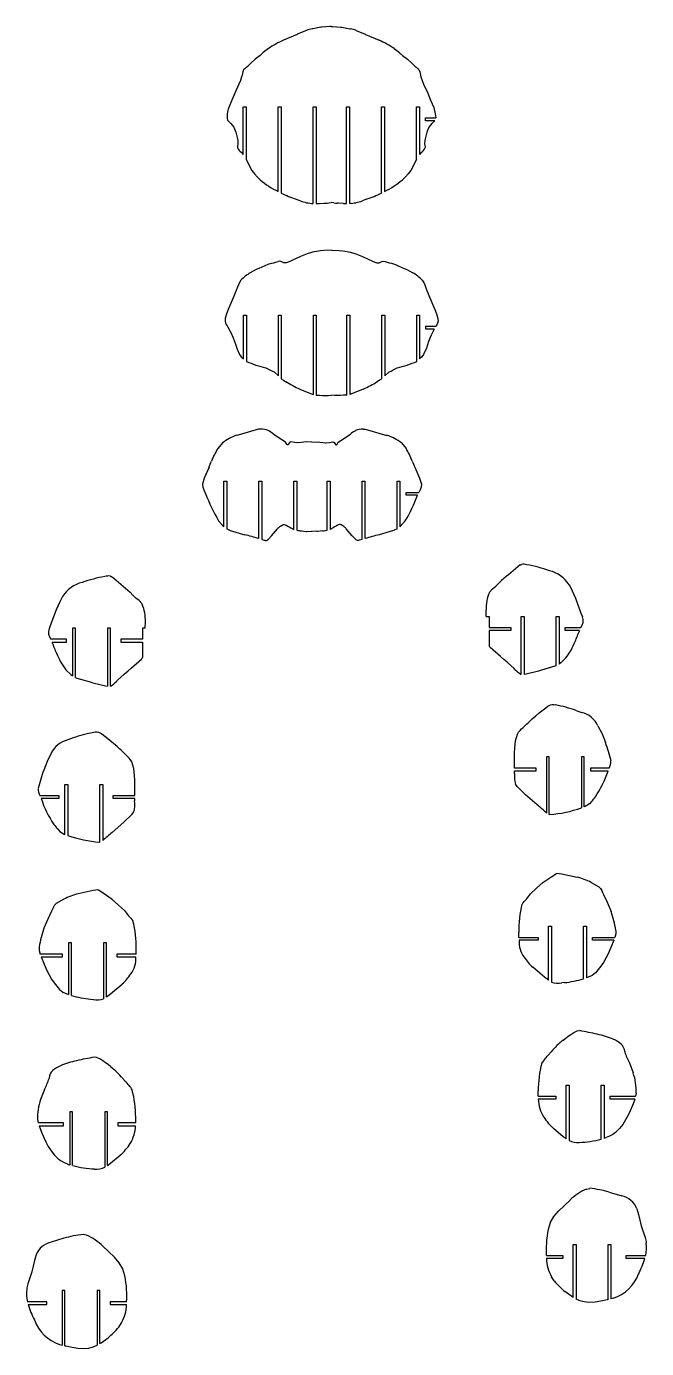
# Model space of a CAD drawing. Extents: x 1980 to 7619, y -7122 to 8570.
# Drawn here: x 2469 to 3319, y -5168 to -3354 of the extents above; entities that cross this region are included whole.
import ezdxf

# ---------------------------------------------------------------- set-up
doc = ezdxf.new("R2010")
doc.units = 0

msp = doc.modelspace()

# ---------------------------------------------------------------- linework, layer by layer
at = {"color": 7, "linetype": 'Continuous'}
for p, q in [((2872.5, -3355.3), (2861.4, -3357.3)), ((2873.7, -3355.2), (2872.5, -3355.3)), ((2884.7, -3354.5), (2873.7, -3355.2)), ((2886.8, -3354.2), (2884.7, -3354.5)), ((2886.8, -3354.2), (2888.8, -3354.5)), ((2888.8, -3354.5), (2899.8, -3355.2)), ((2899.8, -3355.2), (2901.1, -3355.3)), ((2901.1, -3355.3), (2912.2, -3357.3)), ((2840, -3365.1), (2821.3, -3373.1)), ((2840.1, -3365), (2840, -3365.1)), ((2852.6, -3359.7), (2840.1, -3365)), ((2861.4, -3357.3), (2860.5, -3357.5)), ((2912.2, -3357.3), (2913.1, -3357.5)), ((2921, -3359.7), (2933.4, -3365)), ((2933.4, -3365), (2933.5, -3365.1)), ((2933.5, -3365.1), (2952.3, -3373.1)), ((2800.4, -3384.7), (2793.2, -3390.1)), ((2800.5, -3384.6), (2800.4, -3384.7)), ((2973.1, -3384.6), (2973.2, -3384.7)), ((2973.2, -3384.7), (2980.3, -3390.1)), ((2776.2, -3404.8), (2772.1, -3408.9)), ((2997.3, -3404.8), (3001.4, -3408.9)), ((2754.5, -3445.9), (2750.5, -3455.5)), ((2760.1, -3433.2), (2754.5, -3445.9)), ((3013.4, -3433.2), (3019, -3445.9)), ((3019, -3445.9), (3023, -3455.5)), ((2750.5, -3455.5), (2746.1, -3465.5)), ((2765.9, -3464.4), (2769.9, -3464.4)), ((2765.9, -3530.1), (2765.9, -3464.4)), ((2769.9, -3464.4), (2769.9, -3536.7)), ((2813.9, -3464.4), (2817.9, -3464.4)), ((2813.9, -3580.7), (2813.9, -3464.4)), ((2817.9, -3464.4), (2817.9, -3582.9)), ((2861.9, -3464.4), (2865.9, -3464.4)), ((2861.9, -3597.2), (2861.9, -3464.4)), ((2865.9, -3464.4), (2865.9, -3597.4)), ((2907.7, -3464.4), (2911.7, -3464.4)), ((2907.7, -3597.4), (2907.7, -3464.4)), ((2911.7, -3464.4), (2911.7, -3597.2)), ((2955.7, -3464.4), (2959.7, -3464.4)), ((2955.7, -3582.9), (2955.7, -3464.4)), ((2959.7, -3464.4), (2959.7, -3580.7)), ((3003.7, -3536.7), (3003.7, -3464.4)), ((3003.7, -3464.4), (3007.7, -3464.4)), ((3007.7, -3464.4), (3007.7, -3530.1)), ((3023, -3455.5), (3027.4, -3465.5)), ((3016.2, -3479.7), (3030, -3479.7)), ((3016.2, -3483.7), (3016.2, -3479.7)), ((3028.8, -3483.7), (3016.2, -3483.7)), ((2763.3, -3526.8), (2765.9, -3530.1)), ((3010.3, -3526.8), (3007.7, -3530.1)), ((2838.7, -3591.4), (2842.2, -3592.7)), ((2934.9, -3591.4), (2931.3, -3592.7)), ((2859.6, -3597), (2861.9, -3597.2)), ((2869.9, -3597.2), (2877, -3596.6)), ((2877, -3596.6), (2878.9, -3596.6)), ((2883.5, -3596.4), (2886.8, -3596)), ((2890.1, -3596.4), (2886.8, -3596)), ((2896.5, -3596.6), (2894.7, -3596.6)), ((2903.6, -3597.2), (2896.5, -3596.6)), ((2913.9, -3597), (2911.7, -3597.2)), ((2861, -3664.1), (2853.8, -3666.4)), ((2871.8, -3662.3), (2861, -3664.1)), ((2876.7, -3661.5), (2871.8, -3662.3)), ((2887.1, -3661.4), (2876.7, -3661.5)), ((2887.1, -3661.4), (2897.5, -3661.5)), ((2897.5, -3661.5), (2902.4, -3662.3)), ((2902.4, -3662.3), (2913.2, -3664.1)), ((2913.2, -3664.1), (2920.4, -3666.4)), ((2802, -3679.8), (2799.5, -3681)), ((2816.1, -3676.5), (2813.7, -3676.9)), ((2830.8, -3676.3), (2827.7, -3677.5)), ((2844.7, -3669.9), (2830.8, -3676.3)), ((2853.8, -3666.4), (2844.7, -3669.9)), ((2920.4, -3666.4), (2929.5, -3669.9)), ((2929.5, -3669.9), (2943.4, -3676.3)), ((2943.4, -3676.3), (2946.5, -3677.5)), ((2958.1, -3676.5), (2960.5, -3676.9)), ((2972.2, -3679.8), (2974.7, -3681)), ((2779.6, -3690.1), (2775.5, -3692.2)), ((2994.5, -3690.1), (2998.7, -3692.2)), ((2753.7, -3723.4), (2745.3, -3742.8)), ((3020.5, -3723.4), (3028.8, -3742.8)), ((2766.2, -3750.3), (2770.2, -3750.3)), ((2766.2, -3810.4), (2766.2, -3750.3)), ((2770.2, -3750.3), (2770.2, -3813.8)), ((2814.2, -3750.3), (2818.2, -3750.3)), ((2814.2, -3833.7), (2814.2, -3750.3)), ((2818.2, -3750.3), (2818.2, -3837.8)), ((2862.2, -3750.3), (2866.2, -3750.3)), ((2862.2, -3859.4), (2862.2, -3750.3)), ((2866.2, -3750.3), (2866.2, -3860.2)), ((2908, -3750.3), (2912, -3750.3)), ((2908, -3860.2), (2908, -3750.3)), ((2912, -3750.3), (2912, -3859.4)), ((2956, -3750.3), (2960, -3750.3)), ((2956, -3837.8), (2956, -3750.3)), ((2960, -3750.3), (2960, -3833.7)), ((3004, -3813.8), (3004, -3750.3)), ((3004, -3750.3), (3008, -3750.3)), ((3008, -3750.3), (3008, -3810.4)), ((3016.5, -3765.6), (3030.1, -3765.6)), ((3016.5, -3769.6), (3016.5, -3765.6)), ((3027.7, -3769.6), (3016.5, -3769.6)), ((2808.2, -3828.3), (2814.2, -3833.7)), ((2966, -3828.3), (2960, -3833.7)), ((2843.5, -3852), (2860.6, -3858.9)), ((2860.6, -3858.9), (2862.2, -3859.4)), ((2874.9, -3860.6), (2883, -3860.7)), ((2883, -3860.7), (2887.1, -3860.3)), ((2891.2, -3860.7), (2887.1, -3860.3)), ((2899.3, -3860.6), (2891.2, -3860.7)), ((2913.6, -3858.9), (2912, -3859.4)), ((2930.7, -3852), (2913.6, -3858.9)), ((2786.9, -3907), (2757.2, -3915.3)), ((2789.7, -3907), (2786.9, -3907)), ((2819.1, -3921.6), (2807.2, -3913.5)), ((2901.3, -3921.6), (2913.2, -3913.5)), ((2930.6, -3907), (2933.4, -3907)), ((2933.4, -3907), (2963.1, -3915.3)), ((2737.4, -3925.7), (2731.1, -3933.2)), ((2840.8, -3925.6), (2836.2, -3925.2)), ((2841.5, -3925.5), (2840.8, -3925.6)), ((2853.1, -3924.4), (2841.5, -3925.5)), ((2860.2, -3924.9), (2853.1, -3924.4)), ((2860.2, -3924.9), (2867.2, -3924.4)), ((2867.2, -3924.4), (2878.9, -3925.5)), ((2878.9, -3925.5), (2879.5, -3925.6)), ((2879.5, -3925.6), (2884.1, -3925.2)), ((2982.9, -3925.7), (2989.3, -3933.2)), ((2711.7, -3990.1), (2714.3, -3995.4)), ((2739.3, -3978.3), (2743.3, -3978.3)), ((2739.3, -4040.8), (2739.3, -3978.3)), ((2743.3, -3978.3), (2743.3, -4043.4)), ((2787.3, -3978.3), (2791.3, -3978.3)), ((2787.3, -4057), (2787.3, -3978.3)), ((2791.3, -3978.3), (2791.3, -4058.2)), ((2835.3, -3978.3), (2839.3, -3978.3)), ((2835.3, -4044.3), (2835.3, -3978.3)), ((2839.3, -3978.3), (2839.3, -4045.6)), ((2881, -3978.3), (2885, -3978.3)), ((2881, -4045.6), (2881, -3978.3)), ((2885, -3978.3), (2885, -4044.3)), ((2929, -3978.3), (2933, -3978.3)), ((2929, -4058.2), (2929, -3978.3)), ((2933, -3978.3), (2933, -4057)), ((2977, -4043.4), (2977, -3978.3)), ((2977, -3978.3), (2981, -3978.3)), ((2981, -3978.3), (2981, -4040.8)), ((3008.6, -3990.1), (3006.9, -3993.6)), ((2989.5, -3993.6), (3006.9, -3993.6)), ((2989.5, -3997.6), (2989.5, -3993.6)), ((3005, -3997.6), (2989.5, -3997.6)), ((2831.1, -4042.1), (2835.3, -4044.3)), ((2889.3, -4042.1), (2885, -4044.3)), ((2791.3, -4058.2), (2794.7, -4059.1)), ((2845.8, -4046.5), (2852.2, -4047.2)), ((2852.2, -4047.2), (2853.2, -4047.2)), ((2853.2, -4047.2), (2860.2, -4046.9)), ((2867.1, -4047.2), (2860.2, -4046.9)), ((2868.1, -4047.2), (2867.1, -4047.2)), ((2874.5, -4046.5), (2868.1, -4047.2)), ((2929, -4058.2), (2925.6, -4059.1)), ((3147.2, -4092.5), (3147.6, -4092.4)), ((2583.9, -4108.6), (2583.4, -4108.5)), ((2518.1, -4136.3), (2513.8, -4144.7)), ((3103.8, -4130.8), (3104.2, -4130.2)), ((3213, -4120.2), (3217.3, -4128.6)), ((3217.3, -4128.6), (3221.6, -4138.6)), ((2513.8, -4144.7), (2509.4, -4154.7)), ((2627.2, -4146.9), (2626.8, -4146.2)), ((3221.6, -4138.6), (3229.3, -4159.3)), ((2509.4, -4154.7), (2501.7, -4175.4)), ((2631.6, -4179.8), (2631.7, -4170.9)), ((3099.4, -4163.8), (3099.4, -4154.8)), ((3099.4, -4163.8), (3103.3, -4163.8)), ((3103.3, -4163.8), (3103.3, -4179)), ((3147.3, -4163.8), (3151.3, -4163.8)), ((3147.3, -4243.4), (3147.3, -4163.8)), ((3151.3, -4163.8), (3151.3, -4243.5)), ((3195.3, -4231.5), (3195.3, -4163.8)), ((3195.3, -4163.8), (3199.3, -4163.8)), ((3199.3, -4163.8), (3199.3, -4229.4)), ((3229.3, -4159.3), (3231.4, -4164.5)), ((2501.7, -4175.4), (2499.7, -4180.6)), ((2531.8, -4179.8), (2531.8, -4245.5)), ((2535.8, -4179.8), (2531.8, -4179.8)), ((2535.8, -4247.6), (2535.8, -4179.8)), ((2583.8, -4179.8), (2579.8, -4179.8)), ((2579.8, -4179.8), (2579.8, -4259.6)), ((2583.8, -4259.4), (2583.8, -4179.8)), ((2631.6, -4179.8), (2627.8, -4179.8)), ((2627.8, -4179.8), (2627.8, -4195.1)), ((3103.3, -4179), (3133.1, -4179)), ((3103.3, -4183), (3103.3, -4204.1)), ((3133.1, -4183), (3103.3, -4183)), ((3133.1, -4179), (3133.1, -4183)), ((3207.8, -4179), (3229.3, -4179)), ((3207.8, -4183), (3207.8, -4179)), ((3227.5, -4183), (3207.8, -4183)), ((2523.3, -4195.1), (2501.8, -4195.1)), ((2503.6, -4199.1), (2523.3, -4199.1)), ((2523.3, -4199.1), (2523.3, -4195.1)), ((2627.8, -4195.1), (2597.9, -4195.1)), ((2597.9, -4195.1), (2597.9, -4199.1)), ((2597.9, -4199.1), (2627.8, -4199.1)), ((2627.8, -4199.1), (2627.8, -4220.1)), ((3104.8, -4206.4), (3104.3, -4206)), ((3119, -4218.7), (3104.8, -4206.4)), ((2612.1, -4234.7), (2626.3, -4222.5)), ((2626.3, -4222.5), (2626.8, -4222.1)), ((3138.7, -4236.4), (3137.6, -4235.3)), ((3175.2, -4237.6), (3171.2, -4238.7)), ((2555.9, -4253.7), (2559.8, -4254.8)), ((2592.4, -4252.4), (2593.5, -4251.4)), ((3222.6, -4292.7), (3230, -4295.5)), ((3159, -4307.5), (3162.3, -4304.5)), ((3252.5, -4313.8), (3258.2, -4325)), ((2532.5, -4330.5), (2525.2, -4333.3)), ((3258.2, -4325), (3263, -4336.9)), ((2502.6, -4351.6), (2497, -4362.8)), ((2596.2, -4345.3), (2592.9, -4342.3)), ((2497, -4362.8), (2492.2, -4374.7)), ((3138.2, -4371.9), (3138.2, -4363.9)), ((3167.7, -4371.9), (3138.2, -4371.9)), ((3167.7, -4375.9), (3167.7, -4371.9)), ((3185.8, -4356.6), (3181.8, -4356.6)), ((3181.8, -4356.6), (3181.8, -4433.6)), ((3185.8, -4435.6), (3185.8, -4356.6)), ((3233.8, -4356.6), (3229.8, -4356.6)), ((3229.8, -4356.6), (3229.8, -4426.5)), ((3233.8, -4425.2), (3233.8, -4356.6)), ((3268.1, -4371.9), (3242.3, -4371.9)), ((3242.3, -4371.9), (3242.3, -4375.9)), ((3138.2, -4379.2), (3138.2, -4375.9)), ((3138.2, -4375.9), (3167.7, -4375.9)), ((3242.3, -4375.9), (3266.5, -4375.9)), ((2521.3, -4394.4), (2525.3, -4394.4)), ((2521.3, -4463), (2521.3, -4394.4)), ((2525.3, -4394.4), (2525.3, -4464.4)), ((2569.3, -4394.4), (2573.3, -4394.4)), ((2569.3, -4473.4), (2569.3, -4394.4)), ((2573.3, -4394.4), (2573.3, -4471.4)), ((2617, -4409.7), (2617, -4401.7)), ((3141.8, -4397.2), (3139.3, -4394)), ((3153.1, -4408.5), (3141.8, -4397.2)), ((3141.8, -4397.2), (3141.8, -4397.2)), ((3169.2, -4422.4), (3153.1, -4408.5)), ((2487.1, -4409.7), (2512.8, -4409.7)), ((2512.8, -4413.7), (2488.7, -4413.7)), ((2512.8, -4409.7), (2512.8, -4413.7)), ((2587.5, -4409.7), (2617, -4409.7)), ((2587.5, -4413.7), (2587.5, -4409.7)), ((2617, -4413.7), (2587.5, -4413.7)), ((2617, -4417), (2617, -4413.7)), ((3244, -4417.4), (3241, -4420.9)), ((2602.1, -4446.3), (2613.4, -4435.1)), ((2613.4, -4435), (2615.9, -4431.8)), ((2613.4, -4435.1), (2613.4, -4435)), ((3186.6, -4435.7), (3185.8, -4435.6)), ((2511.1, -4455.3), (2514.2, -4458.7)), ((2586, -4460.2), (2602.1, -4446.3)), ((2568.6, -4473.5), (2569.3, -4473.4)), ((3203, -4517.1), (3223.9, -4521.5)), ((3168.1, -4536.9), (3177.1, -4529.1)), ((2560.1, -4540.1), (2539.3, -4544.5)), ((2595, -4559.8), (2586, -4552.1)), ((3160.2, -4544.6), (3168.1, -4536.9)), ((3260.3, -4545.4), (3265.3, -4556.1)), ((2502.8, -4568.3), (2497.8, -4579)), ((2602.9, -4567.5), (2595, -4559.8)), ((3265.3, -4556.1), (3270.6, -4568.5)), ((2497.8, -4579), (2492.6, -4591.5)), ((3184.7, -4588.9), (3188.7, -4588.9)), ((3184.7, -4663.1), (3184.7, -4588.9)), ((3188.7, -4588.9), (3188.7, -4665.8)), ((3232.7, -4660.9), (3232.7, -4588.9)), ((3232.7, -4588.9), (3236.7, -4588.9)), ((3236.7, -4588.9), (3236.7, -4659.7)), ((3144.1, -4604.2), (3144, -4597.5)), ((3144.1, -4604.2), (3170.6, -4604.2)), ((3170.6, -4604.2), (3170.6, -4608.2)), ((3245.2, -4604.2), (3275.7, -4604.2)), ((3245.2, -4608.2), (3245.2, -4604.2)), ((2526.4, -4611.9), (2526.4, -4682.6)), ((2530.4, -4611.9), (2526.4, -4611.9)), ((2530.4, -4683.8), (2530.4, -4611.9)), ((2578.4, -4611.9), (2574.4, -4611.9)), ((2574.4, -4611.9), (2574.4, -4688.7)), ((2578.4, -4686), (2578.4, -4611.9)), ((2619, -4627.1), (2619.2, -4620.4)), ((3170.6, -4608.2), (3144.3, -4608.2)), ((3274.2, -4608.2), (3245.2, -4608.2)), ((3274.2, -4608.2), (3270.4, -4617.9)), ((2517.9, -4627.1), (2487.5, -4627.1)), ((2488.9, -4631.1), (2492.8, -4640.8)), ((2488.9, -4631.1), (2517.9, -4631.1)), ((2517.9, -4631.1), (2517.9, -4627.1)), ((2619, -4627.1), (2592.5, -4627.1)), ((2592.5, -4627.1), (2592.5, -4631.1)), ((2592.5, -4631.1), (2618.8, -4631.1)), ((3179.1, -4658.6), (3163.3, -4645.3)), ((3184.7, -4663.1), (3179.1, -4658.6)), ((3244.7, -4656.3), (3236.7, -4659.7)), ((2518.4, -4679.2), (2526.4, -4682.6)), ((2584, -4681.6), (2599.9, -4668.2)), ((3206.5, -4666.2), (3202.9, -4666.5)), ((2556.6, -4689.1), (2560.3, -4689.4)), ((2578.4, -4686), (2584, -4681.6)), ((3184.8, -4765.3), (3188.6, -4761.1)), ((3289.3, -4760.8), (3289.3, -4761)), ((3289.3, -4761), (3289.5, -4761.5)), ((3295.7, -4776.5), (3301, -4790.2)), ((2499.6, -4797.4), (2499.5, -4797.9)), ((2499.7, -4797.2), (2499.6, -4797.4)), ((2604.1, -4801.7), (2600.4, -4797.5)), ((3209, -4806.9), (3213, -4806.9)), ((3209, -4880.7), (3209, -4806.9)), ((3213, -4806.9), (3213, -4883.1)), ((3257, -4881), (3257, -4806.9)), ((3257, -4806.9), (3261, -4806.9)), ((3261, -4806.9), (3261, -4879.7)), ((2493.3, -4812.9), (2488, -4826.6)), ((3170.5, -4822.2), (3194.9, -4822.2)), ((3194.9, -4822.2), (3194.9, -4826.2)), ((3269.5, -4822.2), (3304.3, -4822.2)), ((3269.5, -4826.2), (3269.5, -4822.2)), ((3305.1, -4817.9), (3304.3, -4822.2)), ((2527.9, -4843.4), (2527.9, -4916.2)), ((2531.9, -4843.4), (2527.9, -4843.4)), ((2531.9, -4917.4), (2531.9, -4843.4)), ((2579.9, -4843.4), (2575.9, -4843.4)), ((2575.9, -4843.4), (2575.9, -4919.6)), ((2579.9, -4917.1), (2579.9, -4843.4)), ((3194.9, -4826.2), (3170.7, -4826.2)), ((3303.2, -4826.2), (3269.5, -4826.2)), ((2483.9, -4854.3), (2484.6, -4858.6)), ((2519.5, -4858.6), (2484.6, -4858.6)), ((2519.5, -4862.6), (2519.5, -4858.6)), ((2618.5, -4858.6), (2594.1, -4858.6)), ((2594.1, -4858.6), (2594.1, -4862.6)), ((2485.8, -4862.6), (2519.5, -4862.6)), ((2594.1, -4862.6), (2618.3, -4862.6)), ((3205.1, -4877.7), (3191.7, -4866.5)), ((3209, -4880.7), (3205.1, -4877.7)), ((2579.9, -4917.1), (2583.9, -4914.1)), ((2583.9, -4914.1), (2597.3, -4902.9)), ((3236.7, -4949.5), (3241.5, -4948.6)), ((3198.6, -4979.8), (3214.3, -4964.6)), ((3268, -4953.8), (3285.2, -4958.9)), ((3306.1, -4976.6), (3307.3, -4981.2)), ((3307.3, -4981.2), (3308.1, -4984.4)), ((3308.1, -4984.4), (3312, -4999.9)), ((3312, -4999.9), (3317.4, -5016.2)), ((2519.8, -5017.1), (2502.6, -5022.3)), ((2551.1, -5012.9), (2546.3, -5011.9)), ((3317.4, -5016.2), (3318.6, -5021.7)), ((3318.6, -5021.7), (3318.8, -5023.8)), ((2481.7, -5040), (2480.5, -5044.6)), ((2589.2, -5043.2), (2573.5, -5027.9)), ((3181.8, -5040.8), (3204.3, -5040.8)), ((3204.3, -5040.8), (3204.3, -5044.8)), ((3218.5, -5025.5), (3222.5, -5025.5)), ((3218.5, -5098.3), (3218.5, -5025.5)), ((3222.5, -5025.5), (3222.5, -5100.6)), ((3266.5, -5101.2), (3266.5, -5025.5)), ((3266.5, -5025.5), (3270.5, -5025.5)), ((3270.5, -5025.5), (3270.5, -5100.3)), ((3291.1, -5040.8), (3318.1, -5040.8)), ((3291.1, -5044.8), (3291.1, -5040.8)), ((2479.7, -5047.8), (2475.9, -5063.2)), ((2480.5, -5044.6), (2479.7, -5047.8)), ((3204.3, -5044.8), (3182, -5044.8)), ((3317.1, -5044.8), (3291.1, -5044.8)), ((2470.4, -5079.5), (2469.2, -5085.1)), ((2475.9, -5063.2), (2470.4, -5079.5)), ((3192.7, -5075.7), (3188.9, -5069.9)), ((2469.2, -5085.1), (2469, -5087.1)), ((2517.4, -5088.8), (2517.4, -5163.7)), ((2521.4, -5088.8), (2517.4, -5088.8)), ((2521.4, -5164.6), (2521.4, -5088.8)), ((2569.4, -5088.8), (2565.4, -5088.8)), ((2565.4, -5088.8), (2565.4, -5163.9)), ((2569.4, -5161.7), (2569.4, -5088.8)), ((3216.6, -5097.1), (3207.3, -5090.2)), ((3218.5, -5098.3), (3216.6, -5097.1)), ((2496.7, -5104.1), (2469.7, -5104.1)), ((2470.7, -5108.1), (2496.7, -5108.1)), ((2496.7, -5108.1), (2496.7, -5104.1)), ((2606, -5104.1), (2583.5, -5104.1)), ((2583.5, -5104.1), (2583.5, -5108.1)), ((2583.5, -5108.1), (2605.8, -5108.1)), ((3266.5, -5101.2), (3265.2, -5101.5)), ((3273.8, -5099.4), (3270.5, -5100.3)), ((2595.1, -5139), (2598.9, -5133.2)), ((2514, -5162.7), (2517.4, -5163.7)), ((2521.4, -5164.6), (2522.6, -5164.8)), ((2569.4, -5161.7), (2571.2, -5160.4)), ((2571.2, -5160.4), (2580.5, -5153.6))]:
    msp.add_line(p, q, dxfattribs=at)
at = {"color": 7, "linetype": 'Continuous', "flags": 128}
for points in [[(2789.1, -3393.9), (2782.4, -3399.1), (2776.2, -3404.8)], [(2984.5, -3393.9), (2991.1, -3399.1), (2997.3, -3404.8)], [(2766.5, -3413.2), (2765.4, -3416.3), (2764.8, -3418.8), (2764.3, -3421), (2763.7, -3423.3), (2762.2, -3428.3), (2760.1, -3433.2)], [(3007, -3413.2), (3008.2, -3416.3), (3008.8, -3418.8), (3009.3, -3421), (3009.8, -3423.3), (3011.4, -3428.3), (3013.4, -3433.2)], [(2744.3, -3483), (2748.9, -3487.3), (2752.9, -3492.2)], [(3027.4, -3465.5), (3029.3, -3474.3), (3030, -3479.7)], [(2752.9, -3492.2), (2755.7, -3499.2), (2757.7, -3506.5), (2758.5, -3510.8), (2758.7, -3515.2), (2758.1, -3519.5), (2758.3, -3521.4)], [(3020.6, -3492.2), (3017.9, -3499.2), (3015.9, -3506.5), (3015.1, -3510.8), (3014.8, -3515.2), (3015.4, -3519.5), (3015.2, -3521.4)], [(3028.8, -3483.7), (3024.6, -3487.3), (3020.6, -3492.2)], [(2769.9, -3536.7), (2772.6, -3541.6), (2775.2, -3546.8), (2777.8, -3551.9), (2781.3, -3556.5), (2785.1, -3560.8), (2789.3, -3564.8)], [(3003.7, -3536.7), (3000.9, -3541.6), (2998.4, -3546.8), (2995.7, -3551.9), (2992.3, -3556.5), (2988.4, -3560.8), (2984.3, -3564.8)], [(2799.5, -3681), (2795.6, -3682.9), (2791.5, -3684.5), (2787.5, -3686.2), (2783.9, -3687.9), (2779.6, -3690.1)], [(2827.7, -3677.5), (2824.8, -3678.4), (2823.3, -3678.7), (2821.8, -3678.6), (2819.1, -3677.2), (2817.6, -3676.7), (2816.1, -3676.5)], [(2946.5, -3677.5), (2949.4, -3678.4), (2950.9, -3678.7), (2952.4, -3678.6), (2955.1, -3677.2), (2956.5, -3676.7), (2958.1, -3676.5)], [(2974.7, -3681), (2978.6, -3682.9), (2982.7, -3684.5), (2986.7, -3686.2), (2990.3, -3687.9), (2994.5, -3690.1)], [(2762.8, -3702.5), (2760.7, -3705.6), (2759.3, -3708.9), (2757.8, -3712.7), (2756.4, -3716.4), (2755.1, -3719.9), (2753.7, -3723.4)], [(3011.4, -3702.5), (3013.5, -3705.6), (3014.9, -3708.9), (3016.4, -3712.7), (3017.8, -3716.4), (3019.1, -3719.9), (3020.5, -3723.4)], [(2745.3, -3742.8), (2742.9, -3748.8), (2741.2, -3755.1), (2741, -3758.3), (2741.7, -3761.5), (2742.6, -3763.3), (2743.7, -3765.1), (2745, -3767)], [(3028.8, -3742.8), (3031.3, -3748.8), (3033, -3755.1), (3033.2, -3758.3), (3032.5, -3761.5), (3031.5, -3763.5), (3030.1, -3765.6)], [(2745, -3767), (2748.9, -3774), (2752.2, -3781.6), (2754.9, -3789), (2757.4, -3796.9), (2760.8, -3804.2)], [(3027.7, -3769.6), (3023.6, -3777.9), (3020.1, -3786.6), (3017.2, -3795.7), (3013.4, -3804.2)], [(2760.8, -3804.2), (2763.3, -3807.4), (2766.2, -3810.4)], [(3013.4, -3804.2), (3010.9, -3807.4), (3008, -3810.4)], [(2818.2, -3837.8), (2821.1, -3839.8), (2824.4, -3841.7)], [(2956, -3837.8), (2953.1, -3839.8), (2949.8, -3841.7)], [(2866.2, -3860.2), (2870.4, -3860.3), (2874.9, -3860.6)], [(2908, -3860.2), (2903.7, -3860.3), (2899.3, -3860.6)], [(2827.9, -3927.8), (2827.3, -3928.3), (2827.1, -3928.4), (2827, -3928.5), (2826.8, -3928.5), (2826.6, -3928.4), (2826.4, -3928.2), (2826.1, -3927.8), (2825.7, -3927.2), (2824.1, -3924.7), (2819.1, -3921.6)], [(2836.2, -3925.2), (2831.2, -3924.4), (2830.6, -3924.5), (2830.1, -3924.8), (2829.1, -3925.7), (2827.9, -3927.8)], [(2884.1, -3925.2), (2889.1, -3924.4), (2889.7, -3924.5), (2890.3, -3924.8), (2891.2, -3925.7), (2892.5, -3927.8)], [(2892.5, -3927.8), (2893, -3928.3), (2893.2, -3928.4), (2893.3, -3928.5), (2893.5, -3928.5), (2893.7, -3928.4), (2893.9, -3928.2), (2894.2, -3927.8), (2894.6, -3927.2), (2896.2, -3924.7), (2901.3, -3921.6)], [(2719, -3959.2), (2712.5, -3974.3), (2710, -3982.1), (2710.3, -3986.2), (2711.7, -3990.1)], [(3001.3, -3959.2), (3007.8, -3974.3), (3010.3, -3982.1), (3010, -3986.2), (3008.6, -3990.1)], [(2732.2, -4032.8), (2739, -4040.6), (2739.3, -4040.8)], [(2743.3, -4043.4), (2748.1, -4045.7), (2768, -4051.7)], [(2794.7, -4059.1), (2794.9, -4059.2), (2795.4, -4059.3), (2796.2, -4059.4), (2797.8, -4059.4), (2798.6, -4059.2), (2799.3, -4058.9), (2800.5, -4057.8), (2804.9, -4053.2), (2813, -4043.4)], [(2813, -4043.4), (2813.5, -4042.9), (2814, -4042.4)], [(2814, -4042.4), (2815.3, -4041.4), (2816.3, -4040.5), (2817.8, -4039.4), (2819.9, -4038.1), (2821.1, -4037.7), (2822.3, -4037.8), (2824.8, -4038.7), (2827.1, -4039.9), (2829.1, -4041), (2831.1, -4042.1)], [(2906.4, -4042.4), (2905, -4041.4), (2904, -4040.5), (2902.5, -4039.4), (2900.5, -4038.1), (2899.2, -4037.7), (2898, -4037.8), (2895.5, -4038.7), (2893.3, -4039.9), (2891.2, -4041), (2889.3, -4042.1)], [(2907.3, -4043.4), (2906.9, -4042.9), (2906.4, -4042.4)], [(2925.6, -4059.1), (2925.4, -4059.2), (2924.9, -4059.3), (2924.1, -4059.4), (2922.5, -4059.4), (2921.7, -4059.2), (2921, -4058.9), (2919.8, -4057.8), (2915.4, -4053.2), (2907.3, -4043.4)], [(2977, -4043.4), (2972.2, -4045.7), (2952.3, -4051.7)], [(2988.1, -4032.8), (2981.3, -4040.6), (2981, -4040.8)], [(3146, -4093.2), (3146.6, -4092.8), (3147.2, -4092.5)], [(2585.1, -4109.3), (2584.5, -4108.9), (2583.9, -4108.6)], [(3104.2, -4130.2), (3107.8, -4125.8), (3112.3, -4122.5), (3116.3, -4118.7), (3120.2, -4114.7)], [(2626.8, -4146.2), (2623.3, -4141.9), (2618.8, -4138.6), (2614.7, -4134.7), (2610.8, -4130.7)], [(3104.3, -4206), (3103.7, -4204.9), (3103.3, -4204.1)], [(2626.8, -4222.1), (2627.4, -4221), (2627.8, -4220.1)], [(3137.6, -4235.3), (3128.3, -4226.9), (3125.3, -4224.3), (3123.7, -4222.8), (3119, -4218.7)], [(3208.5, -4220.8), (3201.8, -4227.6), (3199.3, -4229.4)], [(2522.5, -4236.9), (2529.2, -4243.7), (2531.8, -4245.5)], [(2593.5, -4251.4), (2602.8, -4243), (2605.8, -4240.4), (2607.4, -4238.9), (2612.1, -4234.7)], [(3171.2, -4238.7), (3153.9, -4243), (3151.3, -4243.5)], [(3195.3, -4231.5), (3193.5, -4232.2), (3175.2, -4237.6)], [(2535.8, -4247.6), (2537.6, -4248.3), (2555.9, -4253.7)], [(2559.8, -4254.8), (2577.2, -4259), (2579.8, -4259.6)], [(3162.3, -4304.5), (3167.2, -4300.4), (3172.1, -4296.3), (3177.4, -4292.1), (3180.9, -4289.3), (3183.8, -4287), (3187.3, -4285.1), (3189.7, -4284.6), (3192.2, -4284.8), (3194.6, -4285.3)], [(3142.2, -4325.3), (3143.8, -4322.7), (3145.8, -4320.3), (3147.9, -4318.2), (3150.1, -4316), (3151.6, -4314.6), (3153.1, -4313.2), (3154.5, -4311.7), (3156.7, -4309.6), (3159, -4307.5)], [(2592.9, -4342.3), (2588, -4338.2), (2583.1, -4334.1), (2577.8, -4329.9), (2574.3, -4327.1), (2571.4, -4324.8), (2567.9, -4322.9), (2565.5, -4322.4), (2563, -4322.7), (2560.6, -4323.1)], [(3138.2, -4363.9), (3138.2, -4357.3), (3138.2, -4350.9), (3138.4, -4344.4), (3139.5, -4334.7), (3142.2, -4325.3)], [(2613, -4363.1), (2611.4, -4360.5), (2609.4, -4358.1), (2607.2, -4356), (2605.1, -4353.8), (2603.6, -4352.4), (2602.1, -4351), (2600.7, -4349.5), (2598.5, -4347.4), (2596.2, -4345.3)], [(2617, -4401.7), (2617, -4395.1), (2617, -4388.7), (2616.7, -4382.2), (2615.7, -4372.5), (2613, -4363.1)], [(3241, -4420.9), (3235, -4424.7), (3233.8, -4425.2)], [(2514.2, -4458.7), (2520.2, -4462.5), (2521.3, -4463)], [(3177.1, -4529.1), (3189.3, -4520.6), (3195.7, -4516.7), (3197.5, -4516.3), (3199.4, -4516.4), (3203, -4517.1)], [(3243.4, -4528.9), (3254, -4535), (3256.2, -4537.2), (3257.7, -4539.9), (3259, -4542.6), (3260.3, -4545.4)], [(2519.7, -4551.8), (2509.1, -4557.9), (2506.9, -4560.1), (2505.5, -4562.8), (2504.1, -4565.5), (2502.8, -4568.3)], [(2586, -4552.1), (2573.8, -4543.5), (2567.4, -4539.6), (2565.6, -4539.2), (2563.8, -4539.3), (2560.1, -4540.1)], [(3277.1, -4594.6), (3277, -4599.5), (3275.7, -4604.2)], [(2486, -4617.5), (2486.1, -4622.4), (2487.5, -4627.1)], [(3270.4, -4617.9), (3266.6, -4626.8), (3263.6, -4632.6), (3260, -4638.8), (3256.7, -4643.6), (3253.1, -4648.3), (3249.3, -4652.7), (3244.7, -4656.3)], [(2492.8, -4640.8), (2496.6, -4649.7), (2499.5, -4655.5), (2503.1, -4661.7), (2506.4, -4666.5), (2510, -4671.2), (2513.8, -4675.6), (2518.4, -4679.2)], [(3204.9, -4745.3), (3208.4, -4742.4), (3211.8, -4739.8), (3215.5, -4737.3), (3219.7, -4734.6), (3224.2, -4732.5), (3227.5, -4732.1)], [(2584.1, -4781.7), (2580.6, -4778.8), (2577.2, -4776.2), (2573.4, -4773.8), (2569.2, -4771), (2564.7, -4768.9), (2561.4, -4768.5)], [(3170.5, -4822.2), (3170.5, -4818.4), (3170.5, -4814.7)], [(3299.8, -4834.9), (3296.7, -4842.3), (3293.9, -4848.2), (3290.5, -4854.7), (3286.6, -4860.9), (3282.1, -4866.7), (3276.8, -4871.8), (3272.8, -4874.6), (3268.6, -4876.9), (3264, -4878.7)], [(3303.2, -4826.2), (3301.7, -4830.3), (3299.8, -4834.9)], [(2618.5, -4858.6), (2618.5, -4854.9), (2618.4, -4851.1)], [(2485.8, -4862.6), (2487.3, -4866.7), (2489.1, -4871.3)], [(2489.1, -4871.3), (2492.2, -4878.7), (2495, -4884.7), (2498.5, -4891.1), (2502.4, -4897.3), (2506.9, -4903.1), (2512.1, -4908.2), (2516.1, -4911), (2520.4, -4913.3), (2524.9, -4915.1)], [(3187, -4995.9), (3192.2, -4987.4), (3198.6, -4979.8)], [(2600.8, -5059.2), (2595.6, -5050.8), (2589.2, -5043.2)], [(3181.8, -5040.8), (3181.8, -5036.7), (3181.8, -5033.3)], [(2606, -5104.1), (2606.1, -5100.1), (2606.1, -5096.7)], [(3265.2, -5101.5), (3256.5, -5103.3), (3248.6, -5104.8), (3240.2, -5105.1), (3233.9, -5104.4), (3227.8, -5102.8), (3222.5, -5100.6)], [(2522.6, -5164.8), (2531.3, -5166.7), (2539.2, -5168.1), (2547.6, -5168.4), (2553.9, -5167.8), (2560, -5166.2), (2565.4, -5163.9)]]:
    msp.add_lwpolyline(points, dxfattribs=at)
at = {"color": 7, "linetype": 'Continuous'}
for centre, radius, start, end in [((2866.7, -3480.4), 116.5, 112.9676, 124.6689), ((2875.6, -3429.6), 73.6, 101.8621, 108.2365), ((2898, -3429.5), 73.6, 71.7621, 78.1377), ((2906.8, -3480.4), 116.5, 55.3309, 67.0326), ((1740.2, -2225.3), 1570.3, 311.9096, 312.1144), ((3940.3, -2328.7), 1431.2, 227.8757, 228.1004), ((2996.5, -3705.6), 371.9, 127.0937, 128.185), ((2778.3, -3704.1), 370, 51.813, 52.9099), ((2773.2, -3477.1), 29.5, 156.8133, 191.4437), ((2774.5, -3511.7), 18.8, 210.8205, 233.358), ((2999.1, -3511.7), 18.8, 306.643, 329.1772), ((2866.6, -3471.6), 121.2, 230.3107, 244.1908), ((2906.9, -3471.6), 121.2, 295.8098, 309.6891), ((2897.5, -3418.5), 182.6, 244.148, 251.197), ((2876, -3418.5), 182.7, 288.8036, 295.8513), ((2864.1, -3542), 55.2, 246.6706, 265.3252), ((2866.3, -3561), 36.4, 269.4271, 275.7864), ((2880.1, -3573.7), 23, 267.0016, 278.4682), ((2893.5, -3573.6), 23, 261.5344, 272.9957), ((2907.3, -3561.2), 36.2, 264.1973, 270.5926), ((2909.4, -3542), 55.2, 274.6748, 293.3294), ((2771.3, -3525.8), 157, 281.2851, 285.6852), ((3003, -3525.4), 157.4, 254.3212, 258.7097), ((2804.6, -3741.6), 57.3, 120.4854, 136.9207), ((2969.6, -3741.6), 57.3, 43.0786, 59.5158), ((2826, -3687.6), 138, 246.1535, 257.8202), ((2859.1, -3715.2), 124, 239.9065, 245.7677), ((2915.1, -3715.2), 124.1, 294.2338, 300.093), ((2948.2, -3687.6), 138, 282.1802, 293.846), ((2930.4, -3668.5), 203, 238.5121, 244.6415), ((2843.8, -3668.7), 202.8, 295.3552, 301.4911), ((2777.1, -3976.8), 64.7, 107.9587, 127.8722), ((2791.7, -3926.8), 19.9, 64.3855, 95.895), ((2788, -3934.4), 28.4, 47.524, 64.2685), ((2932.3, -3934.5), 28.4, 115.74, 132.4689), ((2928.6, -3926.8), 19.9, 84.1044, 115.6138), ((2943.2, -3976.8), 64.7, 52.1289, 72.0407), ((2842.5, -3999.3), 129.6, 149.359, 157.9475), ((2877.8, -3999.2), 129.6, 22.0524, 30.6414), ((1306.3, -3389.2), 1523.3, 338.0283, 338.3762), ((4402.7, -3393.7), 1511.2, 201.6231, 201.9737), ((2942.9, -3909.4), 244.2, 200.5928, 210.3462), ((2814.2, -3928.1), 203.1, 328.9579, 339.993), ((2944.3, -3301.6), 751.4, 261.9664, 262.4685), ((2775.8, -3300.2), 752.8, 277.5319, 278.033), ((2645.4, -4536.2), 499.8, 73.5101, 75.8046), ((3082.5, -4563.8), 528.4, 104.258, 106.4281), ((3948.6, -5083.6), 1274.8, 129.0197, 130.5272), ((3150.2, -4110), 17.8, 74.4858, 98.3851), ((3116.2, -4303.2), 213.9, 70.938, 79.5473), ((2555.6, -4160.4), 44.5, 103.666, 147.3289), ((2614.9, -4319.3), 213.9, 100.4524, 109.0626), ((2580.8, -4126.1), 17.8, 81.6132, 105.516), ((1781.8, -5100.5), 1275.8, 49.4737, 50.98), ((3175.5, -4144.3), 44.5, 32.6715, 76.3335), ((3152.2, -4152.2), 52.9, 156.1805, 182.8087), ((2578.8, -4168.3), 52.9, 357.1908, 23.8201), ((3216.4, -4169.7), 15.9, 324.0979, 19.3039), ((2514.7, -4185.8), 15.9, 160.6961, 215.902), ((2126.2, -3741.3), 1186.6, 337.3567, 338.1445), ((3605.2, -3757.3), 1187, 201.8557, 202.6432), ((3134.2, -4163.8), 93.7, 322.5553, 338.5135), ((2596.9, -4179.9), 93.7, 201.4873, 217.4444), ((3172.9, -4203.4), 47.5, 224.0111, 237.3778), ((2558.1, -4219.4), 47.6, 302.6333, 315.9778), ((3152.2, -4503.3), 222.1, 71.5, 78.9971), ((3222.6, -4327.7), 33, 24.8204, 77.0474), ((2532.6, -4365.5), 33, 102.9527, 155.1797), ((2603, -4541.1), 222.1, 101.0028, 108.5003), ((2735.7, -4509.7), 554.9, 15.4482, 18.1404), ((3246.9, -4361.4), 23.6, 333.5439, 358.7749), ((3019.2, -4547.4), 554.6, 161.8592, 164.5527), ((3173.4, -4383.9), 35.5, 172.4191, 196.4004), ((3129.5, -4330.6), 144.3, 325.9131, 341.695), ((2508.2, -4399.2), 23.6, 181.2251, 206.456), ((2625.7, -4368.4), 144.3, 198.3046, 214.0876), ((2581.8, -4421.7), 35.5, 343.599, 7.5815), ((3001.1, -4625.9), 264, 46.7809, 50.4329), ((3172, -4259.6), 176.7, 274.7299, 289.106), ((3207.5, -4382.2), 50.8, 316.013, 324.8077), ((2547.7, -4420), 50.7, 215.1909, 223.9883), ((2754.1, -4663.7), 263.9, 129.5668, 133.2197), ((2583.2, -4297.4), 176.7, 250.8941, 265.2703), ((3202.8, -4606.9), 88, 62.4771, 76.1266), ((2560.4, -4629.9), 88, 103.8734, 117.5229), ((3017.6, -4434.9), 179.9, 316.6467, 322.4451), ((2745.1, -4458.2), 179.3, 217.5454, 223.3627), ((3277.5, -4592.8), 133.6, 165.0933, 182.0099), ((3107.2, -4623.6), 172.4, 9.679, 18.6161), ((2485.6, -4615.7), 133.6, 357.9907, 14.9066), ((2655.9, -4646.5), 172.4, 161.3839, 170.321), ((3178.8, -4610.4), 34.5, 176.3806, 217.5564), ((2584.3, -4633.3), 34.5, 322.444, 3.619), ((3205.4, -4597.2), 63.9, 212.4424, 228.8042), ((2557.7, -4620.1), 63.9, 311.1957, 327.5577), ((3192.9, -4531.4), 135.6, 275.7726, 287.1015), ((3197.1, -4638.9), 28.2, 252.7819, 281.8383), ((2570.2, -4554.3), 135.5, 252.8984, 264.2277), ((2566, -4661.8), 28.2, 258.1612, 287.219), ((3070.9, -5566.3), 848.7, 77.705, 79.3645), ((3274.7, -4833.5), 112.5, 128.3699, 139.9474), ((3220.6, -4874.3), 140.7, 67.8398, 77.259), ((3253.2, -4789.1), 49.6, 51.013, 65.6738), ((3273.1, -4762.2), 16.3, 4.9891, 45.6921), ((2718.1, -5602.7), 848.7, 100.6356, 102.2951), ((3228.9, -4811), 63.4, 134.0056, 147.5846), ((3390.9, -4728.4), 106.7, 198.0766, 206.8197), ((2515.9, -4798.6), 16.3, 134.31, 175.0087), ((2535.7, -4825.5), 49.6, 114.3268, 128.9867), ((2568.4, -4910.7), 140.7, 102.7412, 112.1602), ((2514.2, -4869.9), 112.5, 40.0533, 51.63), ((3323.6, -4815), 153, 165.6069, 179.8799), ((2398.1, -4764.8), 106.7, 333.1803, 341.9243), ((2560.1, -4847.4), 63.4, 32.4154, 45.9944), ((3233.9, -4814.2), 71.2, 357.0491, 19.7144), ((2465.4, -4851.4), 153, 0.1211, 14.3924), ((2555, -4850.6), 71.2, 160.2856, 182.9508), ((3222.2, -4823.9), 51.6, 182.602, 211.3301), ((3241.9, -4809.7), 75.8, 212.7647, 228.5392), ((2566.8, -4860.3), 51.6, 328.6708, 357.3977), ((3195.1, -4689.3), 201.6, 289.0754, 289.98), ((2547.1, -4846.1), 75.8, 311.4604, 327.2352), ((3224.3, -4860.8), 25, 243.2581, 276.0236), ((3220.3, -4744.9), 140.9, 272.6947, 285.1196), ((2593.8, -4725.7), 201.6, 250.02, 250.9246), ((2568.7, -4781.3), 140.9, 254.8804, 267.3055), ((2564.7, -4897.2), 25, 263.9765, 296.7422), ((3268.2, -5020.5), 77.6, 113.8856, 133.893), ((3222.8, -5112.8), 165.3, 74.1358, 83.5133), ((3279.4, -4987), 28.7, 21.2851, 78.3964), ((3293.5, -5029.9), 111.8, 162.2881, 181.7593), ((2508.4, -5050.4), 28.7, 101.6039, 158.7148), ((2565, -5176.1), 165.3, 96.4868, 105.8643), ((2519.6, -5083.8), 77.6, 46.1079, 66.114), ((3273.4, -5030.3), 45.9, 346.8522, 8.2115), ((2494.3, -5093.3), 111.8, 358.2409, 17.7121), ((3234.4, -5043.8), 52.5, 181.0636, 209.8168), ((3147.8, -4987.7), 178.7, 334.0506, 341.3585), ((3268.4, -5014.2), 97.5, 219.072, 231.2228), ((3256.6, -5047), 55.1, 288.1412, 340.0035), ((2514.5, -5093.7), 45.9, 171.7903, 193.146), ((2640, -5051), 178.6, 198.6404, 205.9504), ((2553.4, -5107.1), 52.5, 330.1828, 358.9367), ((2531.2, -5110.3), 55.1, 199.9971, 251.8585), ((2519.4, -5077.6), 97.5, 308.7765, 320.9283)]:
    msp.add_arc(centre, radius, start, end, dxfattribs=at)

doc.saveas('drawing.dxf')
